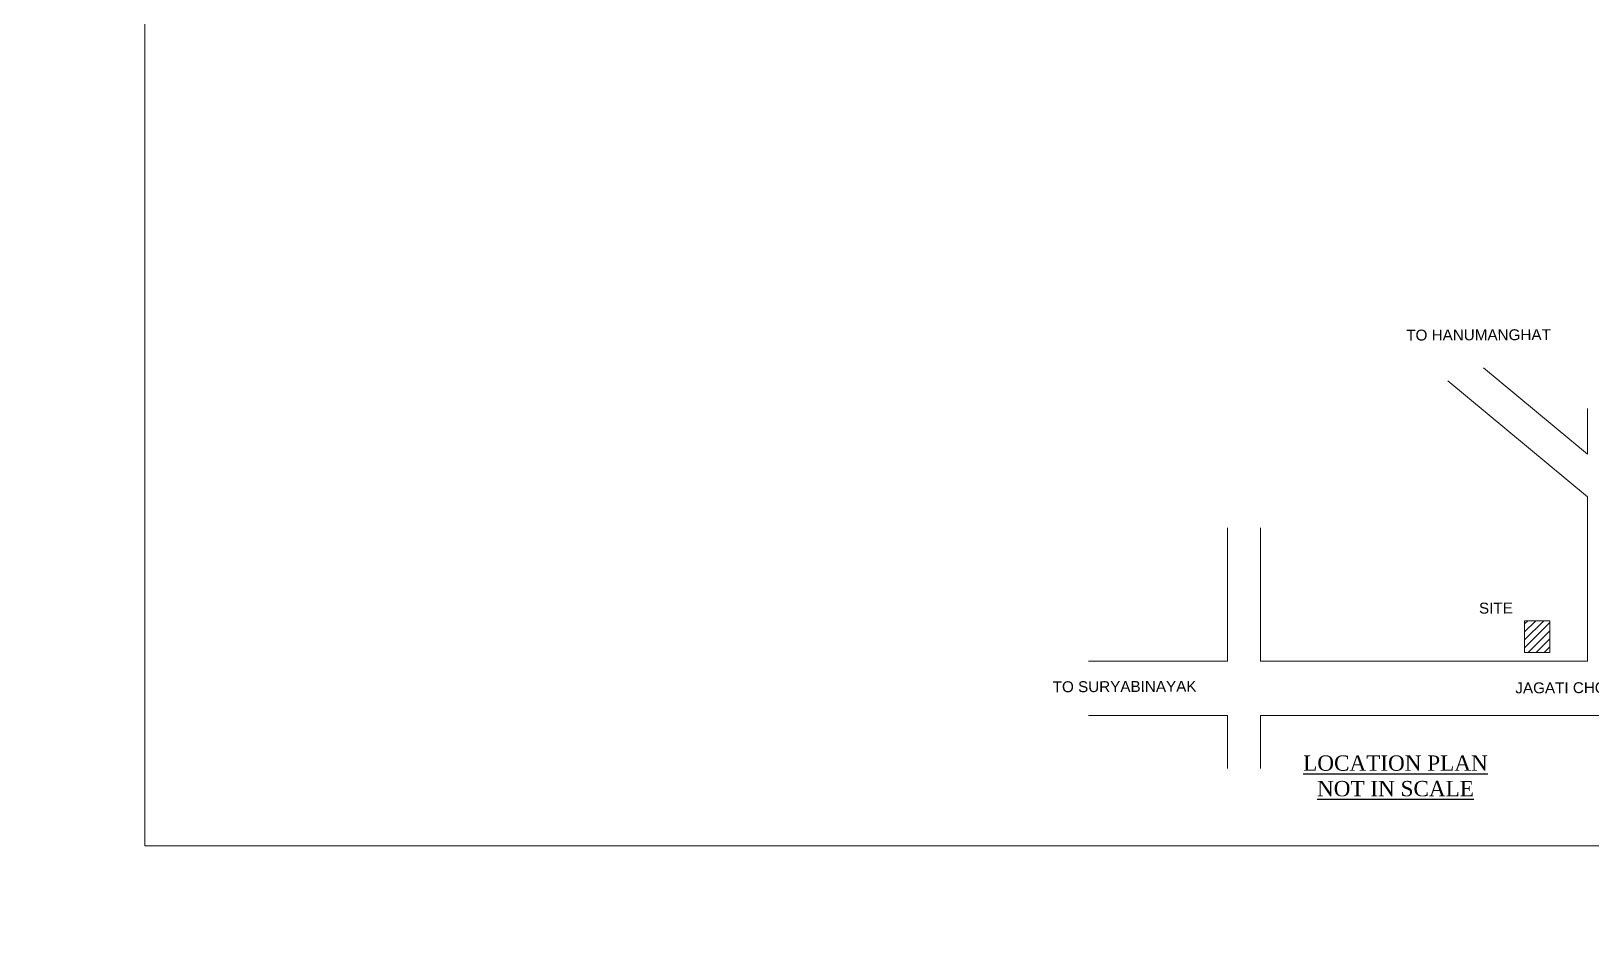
# Model space of a CAD drawing. Header units: inches. Extents: x 6873 to 34015, y -4010 to 8204.
# Drawn here: x 11323 to 13041, y -624 to 359 of the extents above; entities that cross this region are included whole.
import ezdxf

# ---------------------------------------------------------------- set-up
doc = ezdxf.new("R2010")
doc.units = ezdxf.units.IN
doc.header["$LTSCALE"] = 5
doc.header["$MEASUREMENT"] = 0
doc.layers.add('A-WALL', color=7, linetype='Continuous', lineweight=9)
doc.layers.add('ele1', color=21, linetype='Continuous', lineweight=20)
for name, color, linetype in [('column', 4, 'Continuous'), ('TEXT', 6, 'Continuous'), ('WALL', 7, 'Continuous')]:
    doc.layers.add(name, color=color, linetype=linetype)
doc.styles.add('DIMTEXT', font='arial.ttf', dxfattribs={"height": 8})
doc.styles.add('ordinary', font='times.ttf')

msp = doc.modelspace()

# ---------------------------------------------------------------- hatches: boundary and pattern name
at = {"layer": 'WALL', "linetype": 'ByBlock', "ltscale": 5, "true_color": 0xf8991e}
h = msp.add_hatch(dxfattribs=at)
h.set_pattern_fill('ANSI31', color=30, scale=50)
h.set_pattern_definition([(45, (335.5035, 3700.4674), (-4.4194174, 4.4194174), [])])
h.paths.add_polyline_path([(12967.12, -325.18), (12994.96, -325.18), (12994.96, -290.25), (12967.12, -290.25)])

# ---------------------------------------------------------------- linework, layer by layer
at = {"layer": 'A-WALL', "ltscale": 5}
for p, q in [((13036.3, -106.85), (12922.1, -11.88)), ((13036.3, -153.67), (12882.65, -25.9)), ((13036.3, -106.85), (13036.3, -56.35)), ((13036.3, -334.9), (13036.3, -153.67)), ((12640.24, -334.9), (12640.24, -187.9)), ((12676.24, -334.9), (12676.24, -187.9)), ((12640.24, -334.9), (12486.94, -334.9)), ((12676.24, -334.9), (13036.3, -334.9)), ((12486.94, -394.9), (12640.24, -394.9)), ((12640.24, -453.12), (12640.24, -394.9)), ((12676.24, -394.9), (13366.33, -394.9)), ((12676.24, -453.12), (12676.24, -394.9))]:
    msp.add_line(p, q, dxfattribs=at)
msp.add_lwpolyline([(12967.12, -290.25), (12994.96, -290.25), (12994.96, -325.18), (12967.12, -325.18)], close=True, dxfattribs=at)
msp.add_circle((15105.47, 278.39), 4288.21, dxfattribs=at)
at = {"layer": 'ele1'}
msp.add_lwpolyline([(11448.05, 1616.89), (14533.02, 1616.89), (14533.02, -538.44), (11448.05, -538.44)], close=True, dxfattribs=at)
msp.add_lwpolyline([(11448.05, 1616.89), (14533.02, 1616.89), (14533.02, -538.44), (11448.05, -538.44)], close=True, dxfattribs=at)

# ---------------------------------------------------------------- texts
at = {"layer": 'column', "color": 0, "char_height": 12, "width": 216.2725, "attachment_point": 2, "rotation": 0.20566, "style": 'DIMTEXT'}
for s, insert in [('TO HANUMANGHAT', (12916.47, 30.62)), ('SITE', (12935.57, -270.38)), ('TO SURYABINAYAK', (12526.73, -356.81)), ('JAGATI CHOWK', (13020.76, -358.11))]:
    msp.add_mtext(s, dxfattribs=dict(at, insert=insert))
at = {"layer": 'TEXT', "insert": (12824.99, -483.95), "char_height": 16.875, "attachment_point": 8, "rotation": 359.99961, "style": 'ordinary'}
msp.add_mtext_dynamic_manual_height_columns('{\\LLOCATION PLAN\\PNOT IN SCALE}', width=232.087, gutter_width=1720.72, heights=[0], dxfattribs=at)

doc.saveas('drawing.dxf')
